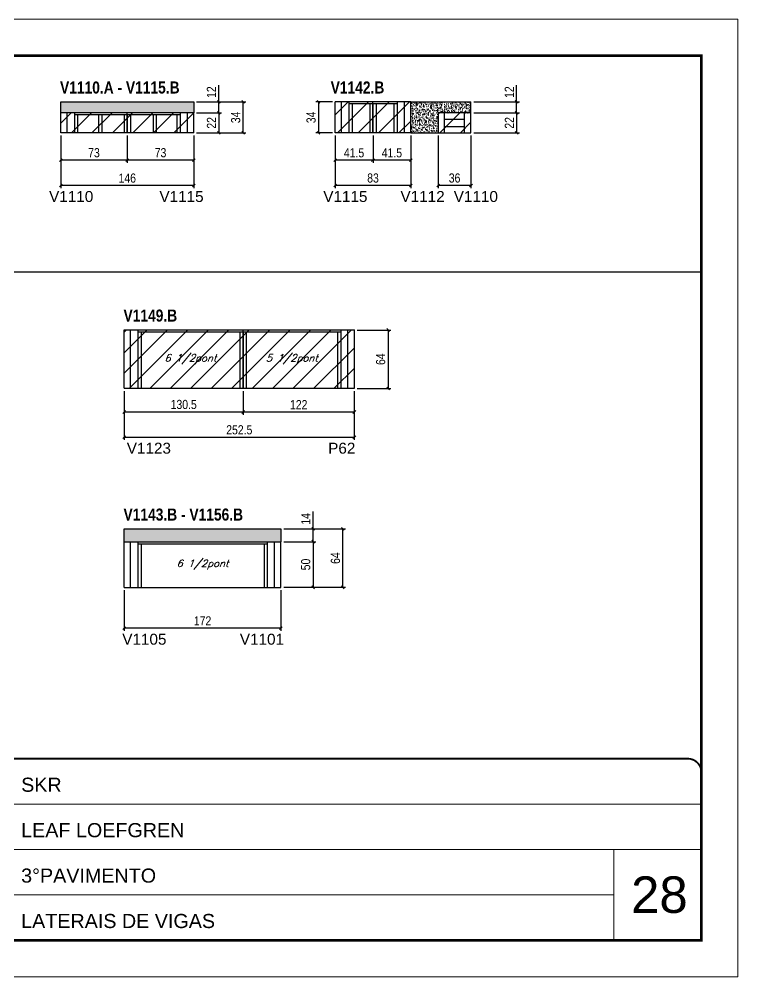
# Model space of a CAD drawing. Extents: x 3309 to 9563, y -2522 to 14608.
# Drawn here: x 8774 to 9563, y 6666 to 7716 of the extents above; entities that cross this region are included whole.
import ezdxf

# ---------------------------------------------------------------- set-up
doc = ezdxf.new("R2010")
doc.units = 0
doc.linetypes.add('CONTINUO', pattern=[0])
doc.linetypes.add('DASHED', pattern=[0.75, 0.5, -0.25])
for name, color, linetype in [('5', 5, 'Continuous'), ('COTA', 241, 'Continuous'), ('NOMENCLATURA', 7, 'Continuous'), ('Painéis', 200, 'Continuous'), ('SARR_2.2x7', 40, 'Continuous'), ('SARR_3.5x7', 81, 'Continuous'), ('texto', 7, 'Continuous')]:
    doc.layers.add(name, color=color, linetype=linetype)
for name, color, linetype, lineweight in [('CARIMBO', 255, 'Continuous', 9), ('Folhas', 255, 'Continuous', 9), ('Hachura', 251, 'Continuous', 9), ('SARRAFO DE PRESSAO', 251, 'DASHED', 9)]:
    doc.layers.add(name, color=color, linetype=linetype, lineweight=lineweight)
doc.styles.add('ARIAL', font='arial.ttf')
doc.styles.add('COTA TECNICA', font='techl___.ttf', dxfattribs={"height": 10})
doc.styles.add('Romans', font='romans.shx')
doc.styles.get("Standard").update_dxf_attribs({"font": 'arial.ttf'})
doc.styles.add('TECNICA', font='techb___.ttf', dxfattribs={"height": 10})
doc.dimstyles.new('PAINEL', dxfattribs={"dimtxt": 10, "dimasz": 3, "dimexe": 3, "dimexo": 3, "dimgap": 3, "dimtad": 1, "dimdec": 1, "dimzin": 12, "dimdsep": 46, "dimtxsty": 'COTA TECNICA', "dimblk1": 'OBLIQUE', "dimblk2": 'OBLIQUE', "dimsah": 1, "dimcen": 0.9, "dimclrd": 4, "dimclre": 4, "dimclrt": 240, "dimadec": 1, "dimazin": 3, "dimtfac": 1, "dimtdec": 1, "dimtmove": 0, "dimatfit": 3, "dimfxl": 1, "dimtolj": 1, "dimtzin": 12, "dimarcsym": 0})

# ---------------------------------------------------------------- blocks, each defined once
blk = doc.blocks.new('9999999999')
at = {"color": 30, "linetype": 'CONTINUO'}
for p, q in [((98564.6, 34379.6), (99584, 34379.6)), ((98564.6, 34329.8), (99488, 34329.8)), ((99584, 34329.8), (99488, 34329.8)), ((99488, 34329.8), (99488, 34230.2)), ((98564.6, 34280), (99488, 34280))]:
    blk.add_line(p, q, dxfattribs=at)
at = {"color": 30, "linetype": 'CONTINUO', "const_width": 2}
blk.add_lwpolyline([(99584, 34230.2), (99584, 34414.4, 0.414214), (99569, 34429.4), (98229, 34429.4, 0.414214), (98214, 34414.4), (98214, 34245.2, 0.414214), (98229, 34230.2), (99584, 34230.2)], format="xyb", dxfattribs=at)
at = {"layer": 'Folhas'}
blk.add_lwpolyline([(98139, 34190.2), (99624, 34190.2), (99624, 35240.2), (98139, 35240.2)], close=True, dxfattribs=at)
at = {"layer": 'Folhas', "color": 30, "const_width": 3}
blk.add_lwpolyline([(98214, 34230.2), (99584, 34230.2), (99584, 35200.2), (98214, 35200.2)], close=True, dxfattribs=at)
at = {"color": 7, "linetype": 'Continuous', "ltscale": 5, "style": 'ARIAL'}
for s, height, p in [('SKR', 15.48, (98837.7, 34393.1)), ('LEAF LOEFGREN', 15.483, (98837.7, 34343.3)), ('3°PAVIMENTO', 15.483, (98837.7, 34293.5)), ('LATERAIS DE VIGAS', 15.483, (98837.7, 34243.7))]:
    blk.add_text(s, height=height, dxfattribs=at).set_placement(p)
blk = doc.blocks.new('_Oblique')
at = {"color": 0, "linetype": 'ByBlock', "lineweight": -2}
blk.add_line((-0.5, -0.5), (0.5, 0.5), dxfattribs=at)
blk = doc.blocks.new('*D1014')
at = {"layer": 'COTA', "color": 4, "linetype": 'ByBlock', "lineweight": -2, "transparency": 16777216}
for p, q in [((8893, 7588.7), (8893, 7558.7)), ((8966, 7588.7), (8966, 7558.7)), ((8966, 7561.7), (8893, 7561.7))]:
    blk.add_line(p, q, dxfattribs=at)
at = {"layer": 'Defpoints', "color": 0, "linetype": 'ByBlock', "transparency": 16777216}
for p in [(8893, 7591.7), (8966, 7591.7), (8893, 7561.7)]:
    blk.add_point(p, dxfattribs=at)
at = {"layer": 'COTA', "color": 4, "linetype": 'ByBlock', "lineweight": -2, "transparency": 16777216, "xscale": 3, "yscale": 3, "zscale": 3, "rotation": 180}
blk.add_blockref('_Oblique', (8893, 7561.7), dxfattribs=at)
at = {"layer": 'COTA', "color": 4, "linetype": 'ByBlock', "lineweight": -2, "transparency": 16777216, "xscale": 3, "yscale": 3, "zscale": 3}
blk.add_blockref('_Oblique', (8966, 7561.7), dxfattribs=at)
at = {"layer": 'COTA', "color": 240, "linetype": 'ByBlock', "transparency": 16777216, "insert": (8929.5, 7569.9), "char_height": 10, "attachment_point": 5, "style": 'COTA TECNICA'}
blk.add_mtext('\\A1;73', dxfattribs=at)
blk = doc.blocks.new('*D1015')
at = {"layer": 'COTA', "color": 4, "linetype": 'ByBlock', "lineweight": -2, "transparency": 16777216}
for p, q in [((8820, 7588.7), (8820, 7558.7)), ((8893, 7588.7), (8893, 7558.7)), ((8893, 7561.7), (8820, 7561.7))]:
    blk.add_line(p, q, dxfattribs=at)
at = {"layer": 'Defpoints', "color": 0, "linetype": 'ByBlock', "transparency": 16777216}
for p in [(8820, 7591.7), (8893, 7591.7), (8820, 7561.7)]:
    blk.add_point(p, dxfattribs=at)
at = {"layer": 'COTA', "color": 4, "linetype": 'ByBlock', "lineweight": -2, "transparency": 16777216, "xscale": 3, "yscale": 3, "zscale": 3, "rotation": 180}
blk.add_blockref('_Oblique', (8820, 7561.7), dxfattribs=at)
at = {"layer": 'COTA', "color": 4, "linetype": 'ByBlock', "lineweight": -2, "transparency": 16777216, "xscale": 3, "yscale": 3, "zscale": 3}
blk.add_blockref('_Oblique', (8893, 7561.7), dxfattribs=at)
at = {"layer": 'COTA', "color": 240, "linetype": 'ByBlock', "transparency": 16777216, "insert": (8856.5, 7569.9), "char_height": 10, "attachment_point": 5, "style": 'COTA TECNICA'}
blk.add_mtext('\\A1;73', dxfattribs=at)
blk = doc.blocks.new('*D1018')
at = {"layer": 'COTA', "color": 4, "linetype": 'ByBlock', "lineweight": -2, "transparency": 16777216}
for p, q in [((8820, 7588.7), (8820, 7531)), ((8966, 7588.7), (8966, 7531)), ((8966, 7534), (8820, 7534))]:
    blk.add_line(p, q, dxfattribs=at)
at = {"layer": 'Defpoints', "color": 0, "linetype": 'ByBlock', "transparency": 16777216}
for p in [(8820, 7591.7), (8966, 7591.7), (8820, 7534)]:
    blk.add_point(p, dxfattribs=at)
at = {"layer": 'COTA', "color": 4, "linetype": 'ByBlock', "lineweight": -2, "transparency": 16777216, "xscale": 3, "yscale": 3, "zscale": 3, "rotation": 180}
blk.add_blockref('_Oblique', (8820, 7534), dxfattribs=at)
at = {"layer": 'COTA', "color": 4, "linetype": 'ByBlock', "lineweight": -2, "transparency": 16777216, "xscale": 3, "yscale": 3, "zscale": 3}
blk.add_blockref('_Oblique', (8966, 7534), dxfattribs=at)
at = {"layer": 'COTA', "color": 240, "linetype": 'ByBlock', "transparency": 16777216, "insert": (8893, 7542.1), "char_height": 10, "attachment_point": 5, "style": 'COTA TECNICA'}
blk.add_mtext('\\A1;146', dxfattribs=at)
blk = doc.blocks.new('*D1019')
at = {"layer": 'COTA', "color": 4, "lineweight": -2, "transparency": 16777216}
for p, q in [((8969, 7613.7), (8996.4, 7613.7)), ((8993.4, 7613.7), (8993.4, 7591.7)), ((8969, 7591.7), (8996.4, 7591.7))]:
    blk.add_line(p, q, dxfattribs=at)
at = {"layer": 'Defpoints', "color": 0, "transparency": 16777216}
for p in [(8966, 7613.7), (8966, 7591.7), (8993.4, 7591.7)]:
    blk.add_point(p, dxfattribs=at)
at = {"layer": 'COTA', "color": 4, "lineweight": -2, "transparency": 16777216, "xscale": 3, "yscale": 3, "zscale": 3}
for p, rotation in [((8993.4, 7613.7), 90), ((8993.4, 7591.7), 270)]:
    blk.add_blockref('_Oblique', p, dxfattribs=dict(at, rotation=rotation))
at = {"layer": 'COTA', "color": 240, "transparency": 16777216, "insert": (8985.4, 7602.7), "char_height": 10, "attachment_point": 5, "rotation": 90, "style": 'COTA TECNICA'}
blk.add_mtext('\\A1;22', dxfattribs=at)
blk = doc.blocks.new('*D1020')
at = {"layer": 'COTA', "color": 4, "lineweight": -2, "transparency": 16777216}
for p, q in [((8993.4, 7625.7), (8993.4, 7644)), ((8969, 7625.7), (8996.4, 7625.7)), ((8993.4, 7613.7), (8993.4, 7625.7)), ((8969, 7613.7), (8996.4, 7613.7))]:
    blk.add_line(p, q, dxfattribs=at)
at = {"layer": 'Defpoints', "color": 0, "transparency": 16777216}
for p in [(8966, 7625.7), (8993.4, 7625.7), (8966, 7613.7)]:
    blk.add_point(p, dxfattribs=at)
at = {"layer": 'COTA', "color": 4, "lineweight": -2, "transparency": 16777216, "xscale": 3, "yscale": 3, "zscale": 3}
for p, rotation in [((8993.4, 7625.7), 90), ((8993.4, 7613.7), 270)]:
    blk.add_blockref('_Oblique', p, dxfattribs=dict(at, rotation=rotation))
at = {"layer": 'COTA', "color": 240, "transparency": 16777216, "insert": (8985.3, 7636.4), "char_height": 10, "attachment_point": 5, "rotation": 90, "style": 'COTA TECNICA'}
blk.add_mtext('\\A1;12', dxfattribs=at)
blk = doc.blocks.new('*D1021')
at = {"layer": 'COTA', "color": 4, "lineweight": -2, "transparency": 16777216}
for p, q in [((8969, 7625.7), (9023.2, 7625.7)), ((9020.2, 7591.7), (9020.2, 7625.7)), ((8969, 7591.7), (9023.2, 7591.7))]:
    blk.add_line(p, q, dxfattribs=at)
at = {"layer": 'Defpoints', "color": 0, "transparency": 16777216}
for p in [(8966, 7625.7), (9020.2, 7625.7), (8966, 7591.7)]:
    blk.add_point(p, dxfattribs=at)
at = {"layer": 'COTA', "color": 4, "lineweight": -2, "transparency": 16777216, "xscale": 3, "yscale": 3, "zscale": 3}
for p, rotation in [((9020.2, 7625.7), 90), ((9020.2, 7591.7), 270)]:
    blk.add_blockref('_Oblique', p, dxfattribs=dict(at, rotation=rotation))
at = {"layer": 'COTA', "color": 240, "transparency": 16777216, "insert": (9012, 7608.7), "char_height": 10, "attachment_point": 5, "rotation": 90, "style": 'COTA TECNICA'}
blk.add_mtext('\\A1;34', dxfattribs=at)
blk = doc.blocks.new('*D1027')
at = {"layer": 'COTA', "color": 4, "linetype": 'ByBlock', "lineweight": -2, "transparency": 16777216}
for p, q in [((9162.6, 7588.7), (9162.6, 7558.7)), ((9204.1, 7588.7), (9204.1, 7558.7)), ((9204.1, 7561.7), (9162.6, 7561.7))]:
    blk.add_line(p, q, dxfattribs=at)
at = {"layer": 'Defpoints', "color": 0, "linetype": 'ByBlock', "transparency": 16777216}
for p in [(9162.6, 7591.7), (9204.1, 7591.7), (9162.6, 7561.7)]:
    blk.add_point(p, dxfattribs=at)
at = {"layer": 'COTA', "color": 4, "linetype": 'ByBlock', "lineweight": -2, "transparency": 16777216, "xscale": 3, "yscale": 3, "zscale": 3, "rotation": 180}
blk.add_blockref('_Oblique', (9162.6, 7561.7), dxfattribs=at)
at = {"layer": 'COTA', "color": 4, "linetype": 'ByBlock', "lineweight": -2, "transparency": 16777216, "xscale": 3, "yscale": 3, "zscale": 3}
blk.add_blockref('_Oblique', (9204.1, 7561.7), dxfattribs=at)
at = {"layer": 'COTA', "color": 240, "linetype": 'ByBlock', "transparency": 16777216, "insert": (9183.3, 7569.8), "char_height": 10, "attachment_point": 5, "style": 'COTA TECNICA'}
blk.add_mtext('\\A1;41.5', dxfattribs=at)
blk = doc.blocks.new('*D1028')
at = {"layer": 'COTA', "color": 4, "linetype": 'ByBlock', "lineweight": -2, "transparency": 16777216}
for p, q in [((9121.1, 7588.7), (9121.1, 7558.7)), ((9162.6, 7588.7), (9162.6, 7558.7)), ((9162.6, 7561.7), (9121.1, 7561.7))]:
    blk.add_line(p, q, dxfattribs=at)
at = {"layer": 'Defpoints', "color": 0, "linetype": 'ByBlock', "transparency": 16777216}
for p in [(9121.1, 7591.7), (9162.6, 7591.7), (9121.1, 7561.7)]:
    blk.add_point(p, dxfattribs=at)
at = {"layer": 'COTA', "color": 4, "linetype": 'ByBlock', "lineweight": -2, "transparency": 16777216, "xscale": 3, "yscale": 3, "zscale": 3, "rotation": 180}
blk.add_blockref('_Oblique', (9121.1, 7561.7), dxfattribs=at)
at = {"layer": 'COTA', "color": 4, "linetype": 'ByBlock', "lineweight": -2, "transparency": 16777216, "xscale": 3, "yscale": 3, "zscale": 3}
blk.add_blockref('_Oblique', (9162.6, 7561.7), dxfattribs=at)
at = {"layer": 'COTA', "color": 240, "linetype": 'ByBlock', "transparency": 16777216, "insert": (9141.8, 7569.8), "char_height": 10, "attachment_point": 5, "style": 'COTA TECNICA'}
blk.add_mtext('\\A1;41.5', dxfattribs=at)
blk = doc.blocks.new('*D1029')
at = {"layer": 'COTA', "color": 4, "linetype": 'ByBlock', "lineweight": -2, "transparency": 16777216}
for p, q in [((9121.1, 7588.7), (9121.1, 7531)), ((9204.1, 7588.7), (9204.1, 7531)), ((9204.1, 7534), (9121.1, 7534))]:
    blk.add_line(p, q, dxfattribs=at)
at = {"layer": 'Defpoints', "color": 0, "linetype": 'ByBlock', "transparency": 16777216}
for p in [(9121.1, 7591.7), (9204.1, 7591.7), (9121.1, 7534)]:
    blk.add_point(p, dxfattribs=at)
at = {"layer": 'COTA', "color": 4, "linetype": 'ByBlock', "lineweight": -2, "transparency": 16777216, "xscale": 3, "yscale": 3, "zscale": 3, "rotation": 180}
blk.add_blockref('_Oblique', (9121.1, 7534), dxfattribs=at)
at = {"layer": 'COTA', "color": 4, "linetype": 'ByBlock', "lineweight": -2, "transparency": 16777216, "xscale": 3, "yscale": 3, "zscale": 3}
blk.add_blockref('_Oblique', (9204.1, 7534), dxfattribs=at)
at = {"layer": 'COTA', "color": 240, "linetype": 'ByBlock', "transparency": 16777216, "insert": (9162.6, 7542.2), "char_height": 10, "attachment_point": 5, "style": 'COTA TECNICA'}
blk.add_mtext('\\A1;83', dxfattribs=at)
blk = doc.blocks.new('*D1030')
at = {"layer": 'COTA', "color": 4, "lineweight": -2, "transparency": 16777216}
for p, q in [((9234.1, 7588.7), (9234.1, 7531)), ((9270.1, 7588.7), (9270.1, 7531)), ((9270.1, 7534), (9234.1, 7534))]:
    blk.add_line(p, q, dxfattribs=at)
at = {"layer": 'Defpoints', "color": 0, "transparency": 16777216}
for p in [(9234.1, 7591.7), (9270.1, 7591.7), (9234.1, 7534)]:
    blk.add_point(p, dxfattribs=at)
at = {"layer": 'COTA', "color": 4, "lineweight": -2, "transparency": 16777216, "xscale": 3, "yscale": 3, "zscale": 3, "rotation": 180}
blk.add_blockref('_Oblique', (9234.1, 7534), dxfattribs=at)
at = {"layer": 'COTA', "color": 4, "lineweight": -2, "transparency": 16777216, "xscale": 3, "yscale": 3, "zscale": 3}
blk.add_blockref('_Oblique', (9270.1, 7534), dxfattribs=at)
at = {"layer": 'COTA', "color": 240, "transparency": 16777216, "insert": (9252.1, 7542.2), "char_height": 10, "attachment_point": 5, "style": 'COTA TECNICA'}
blk.add_mtext('\\A1;36', dxfattribs=at)
blk = doc.blocks.new('*D1031')
at = {"layer": 'COTA', "color": 4, "lineweight": -2, "transparency": 16777216}
for p, q in [((9273.1, 7613.7), (9323.2, 7613.7)), ((9320.2, 7613.7), (9320.2, 7591.7)), ((9273.1, 7591.7), (9323.2, 7591.7))]:
    blk.add_line(p, q, dxfattribs=at)
at = {"layer": 'Defpoints', "color": 0, "transparency": 16777216}
for p in [(9270.1, 7613.7), (9270.1, 7591.7), (9320.2, 7591.7)]:
    blk.add_point(p, dxfattribs=at)
at = {"layer": 'COTA', "color": 4, "lineweight": -2, "transparency": 16777216, "xscale": 3, "yscale": 3, "zscale": 3}
for p, rotation in [((9320.2, 7613.7), 90), ((9320.2, 7591.7), 270)]:
    blk.add_blockref('_Oblique', p, dxfattribs=dict(at, rotation=rotation))
at = {"layer": 'COTA', "color": 240, "transparency": 16777216, "insert": (9312.2, 7602.7), "char_height": 10, "attachment_point": 5, "rotation": 90, "style": 'COTA TECNICA'}
blk.add_mtext('\\A1;22', dxfattribs=at)
blk = doc.blocks.new('*D1032')
at = {"layer": 'COTA', "color": 4, "lineweight": -2, "transparency": 16777216}
for p, q in [((9320.2, 7625.7), (9320.2, 7644)), ((9273.1, 7625.7), (9323.2, 7625.7)), ((9320.2, 7613.7), (9320.2, 7625.7)), ((9273.1, 7613.7), (9323.2, 7613.7))]:
    blk.add_line(p, q, dxfattribs=at)
at = {"layer": 'Defpoints', "color": 0, "transparency": 16777216}
for p in [(9270.1, 7625.7), (9320.2, 7625.7), (9270.1, 7613.7)]:
    blk.add_point(p, dxfattribs=at)
at = {"layer": 'COTA', "color": 4, "lineweight": -2, "transparency": 16777216, "xscale": 3, "yscale": 3, "zscale": 3}
for p, rotation in [((9320.2, 7625.7), 90), ((9320.2, 7613.7), 270)]:
    blk.add_blockref('_Oblique', p, dxfattribs=dict(at, rotation=rotation))
at = {"layer": 'COTA', "color": 240, "transparency": 16777216, "insert": (9312.1, 7636.4), "char_height": 10, "attachment_point": 5, "rotation": 90, "style": 'COTA TECNICA'}
blk.add_mtext('\\A1;12', dxfattribs=at)
blk = doc.blocks.new('*D1033')
at = {"layer": 'COTA', "color": 4, "lineweight": -2, "transparency": 16777216}
for p, q in [((9118.1, 7625.7), (9099.9, 7625.7)), ((9102.9, 7625.7), (9102.9, 7591.7)), ((9118.1, 7591.7), (9099.9, 7591.7))]:
    blk.add_line(p, q, dxfattribs=at)
at = {"layer": 'Defpoints', "color": 0, "transparency": 16777216}
for p in [(9121.1, 7625.7), (9102.9, 7591.7), (9121.1, 7591.7)]:
    blk.add_point(p, dxfattribs=at)
at = {"layer": 'COTA', "color": 4, "lineweight": -2, "transparency": 16777216, "xscale": 3, "yscale": 3, "zscale": 3}
for p, rotation in [((9102.9, 7625.7), 90), ((9102.9, 7591.7), 270)]:
    blk.add_blockref('_Oblique', p, dxfattribs=dict(at, rotation=rotation))
at = {"layer": 'COTA', "color": 240, "transparency": 16777216, "insert": (9094.7, 7608.7), "char_height": 10, "attachment_point": 5, "rotation": 90, "style": 'COTA TECNICA'}
blk.add_mtext('\\A1;34', dxfattribs=at)
blk = doc.blocks.new('*D1173')
at = {"layer": 'COTA', "color": 4, "linetype": 'ByBlock', "lineweight": -2, "transparency": 16777216}
for p, q in [((8889.6, 7308.6), (8889.6, 7282.7)), ((9020.1, 7308.6), (9020.1, 7282.7)), ((8889.6, 7285.7), (9020.1, 7285.7))]:
    blk.add_line(p, q, dxfattribs=at)
at = {"layer": 'Defpoints', "color": 0, "linetype": 'ByBlock', "transparency": 16777216}
for p in [(8889.6, 7311.6), (9020.1, 7311.6), (9020.1, 7285.7)]:
    blk.add_point(p, dxfattribs=at)
at = {"layer": 'COTA', "color": 4, "linetype": 'ByBlock', "lineweight": -2, "transparency": 16777216, "xscale": 3, "yscale": 3, "zscale": 3, "rotation": 180}
blk.add_blockref('_Oblique', (8889.6, 7285.7), dxfattribs=at)
at = {"layer": 'COTA', "color": 4, "linetype": 'ByBlock', "lineweight": -2, "transparency": 16777216, "xscale": 3, "yscale": 3, "zscale": 3}
blk.add_blockref('_Oblique', (9020.1, 7285.7), dxfattribs=at)
at = {"layer": 'COTA', "color": 240, "linetype": 'ByBlock', "transparency": 16777216, "insert": (8954.9, 7293.9), "char_height": 10, "attachment_point": 5, "style": 'COTA TECNICA'}
blk.add_mtext('\\A1;130.5', dxfattribs=at)
blk = doc.blocks.new('*D1174')
at = {"layer": 'COTA', "color": 4, "linetype": 'ByBlock', "lineweight": -2, "transparency": 16777216}
for p, q in [((9020.1, 7308.6), (9020.1, 7282.7)), ((9142.1, 7308.6), (9142.1, 7282.7)), ((9020.1, 7285.7), (9142.1, 7285.7))]:
    blk.add_line(p, q, dxfattribs=at)
at = {"layer": 'Defpoints', "color": 0, "linetype": 'ByBlock', "transparency": 16777216}
for p in [(9020.1, 7311.6), (9142.1, 7311.6), (9142.1, 7285.7)]:
    blk.add_point(p, dxfattribs=at)
at = {"layer": 'COTA', "color": 4, "linetype": 'ByBlock', "lineweight": -2, "transparency": 16777216, "xscale": 3, "yscale": 3, "zscale": 3, "rotation": 180}
blk.add_blockref('_Oblique', (9020.1, 7285.7), dxfattribs=at)
at = {"layer": 'COTA', "color": 4, "linetype": 'ByBlock', "lineweight": -2, "transparency": 16777216, "xscale": 3, "yscale": 3, "zscale": 3}
blk.add_blockref('_Oblique', (9142.1, 7285.7), dxfattribs=at)
at = {"layer": 'COTA', "color": 240, "linetype": 'ByBlock', "transparency": 16777216, "insert": (9081.1, 7293.8), "char_height": 10, "attachment_point": 5, "style": 'COTA TECNICA'}
blk.add_mtext('\\A1;122', dxfattribs=at)
blk = doc.blocks.new('*D1177')
at = {"layer": 'COTA', "color": 4, "linetype": 'ByBlock', "lineweight": -2, "transparency": 16777216}
for p, q in [((8889.6, 7308.6), (8889.6, 7255)), ((9142.1, 7308.6), (9142.1, 7255)), ((8889.6, 7258), (9142.1, 7258))]:
    blk.add_line(p, q, dxfattribs=at)
at = {"layer": 'Defpoints', "color": 0, "linetype": 'ByBlock', "transparency": 16777216}
for p in [(8889.6, 7311.6), (9142.1, 7311.6), (9142.1, 7258)]:
    blk.add_point(p, dxfattribs=at)
at = {"layer": 'COTA', "color": 4, "linetype": 'ByBlock', "lineweight": -2, "transparency": 16777216, "xscale": 3, "yscale": 3, "zscale": 3, "rotation": 180}
blk.add_blockref('_Oblique', (8889.6, 7258), dxfattribs=at)
at = {"layer": 'COTA', "color": 4, "linetype": 'ByBlock', "lineweight": -2, "transparency": 16777216, "xscale": 3, "yscale": 3, "zscale": 3}
blk.add_blockref('_Oblique', (9142.1, 7258), dxfattribs=at)
at = {"layer": 'COTA', "color": 240, "linetype": 'ByBlock', "transparency": 16777216, "insert": (9015.9, 7266.1), "char_height": 10, "attachment_point": 5, "style": 'COTA TECNICA'}
blk.add_mtext('\\A1;252.5', dxfattribs=at)
blk = doc.blocks.new('*D1175')
at = {"layer": 'COTA', "color": 4, "lineweight": -2, "transparency": 16777216}
for p, q in [((9145.1, 7375.6), (9182.1, 7375.6)), ((9179.1, 7375.6), (9179.1, 7311.6)), ((9145.1, 7311.6), (9182.1, 7311.6))]:
    blk.add_line(p, q, dxfattribs=at)
at = {"layer": 'Defpoints', "color": 0, "transparency": 16777216}
for p in [(9142.1, 7375.6, 0), (9142.1, 7311.6, 0), (9179.1, 7311.6)]:
    blk.add_point(p, dxfattribs=at)
at = {"layer": 'COTA', "color": 4, "lineweight": -2, "transparency": 16777216, "xscale": 3, "yscale": 3, "zscale": 3}
for p, rotation in [((9179.1, 7375.6), 90), ((9179.1, 7311.6), 270)]:
    blk.add_blockref('_Oblique', p, dxfattribs=dict(at, rotation=rotation))
at = {"layer": 'COTA', "color": 240, "transparency": 16777216, "insert": (9171, 7343.6), "char_height": 10, "attachment_point": 5, "rotation": 90, "style": 'COTA TECNICA'}
blk.add_mtext('\\A1;64', dxfattribs=at)
blk = doc.blocks.new('*D3076')
at = {"layer": 'COTA', "color": 4, "lineweight": -2, "transparency": 16777216}
for p, q in [((8889.6, 7090.5), (8889.6, 7045.6)), ((9061.6, 7090.5), (9061.6, 7045.6)), ((9061.6, 7048.6), (8889.6, 7048.6))]:
    blk.add_line(p, q, dxfattribs=at)
at = {"layer": 'Defpoints', "color": 0, "transparency": 16777216}
for p in [(8889.6, 7093.5), (9061.6, 7093.5), (8889.6, 7048.6)]:
    blk.add_point(p, dxfattribs=at)
at = {"layer": 'COTA', "color": 4, "lineweight": -2, "transparency": 16777216, "xscale": 3, "yscale": 3, "zscale": 3, "rotation": 180}
blk.add_blockref('_Oblique', (8889.6, 7048.6), dxfattribs=at)
at = {"layer": 'COTA', "color": 4, "lineweight": -2, "transparency": 16777216, "xscale": 3, "yscale": 3, "zscale": 3}
blk.add_blockref('_Oblique', (9061.6, 7048.6), dxfattribs=at)
at = {"layer": 'COTA', "color": 240, "transparency": 16777216, "insert": (8975.6, 7056.7), "char_height": 10, "attachment_point": 5, "style": 'COTA TECNICA'}
blk.add_mtext('\\A1;172', dxfattribs=at)
blk = doc.blocks.new('*D3077')
at = {"layer": 'COTA', "color": 4, "lineweight": -2, "transparency": 16777216}
for p, q in [((9064.6, 7143.5), (9099.9, 7143.5)), ((9096.9, 7143.5), (9096.9, 7093.5)), ((9064.6, 7093.5), (9099.9, 7093.5))]:
    blk.add_line(p, q, dxfattribs=at)
at = {"layer": 'Defpoints', "color": 0, "transparency": 16777216}
for p in [(9061.6, 7143.5), (9061.6, 7093.5), (9096.9, 7093.5)]:
    blk.add_point(p, dxfattribs=at)
at = {"layer": 'COTA', "color": 4, "lineweight": -2, "transparency": 16777216, "xscale": 3, "yscale": 3, "zscale": 3}
for p, rotation in [((9096.9, 7143.5), 90), ((9096.9, 7093.5), 270)]:
    blk.add_blockref('_Oblique', p, dxfattribs=dict(at, rotation=rotation))
at = {"layer": 'COTA', "color": 240, "transparency": 16777216, "insert": (9088.8, 7118.5), "char_height": 10, "attachment_point": 5, "rotation": 90, "style": 'COTA TECNICA'}
blk.add_mtext('\\A1;50', dxfattribs=at)
blk = doc.blocks.new('*D3078')
at = {"layer": 'COTA', "color": 4, "lineweight": -2, "transparency": 16777216}
for p, q in [((9096.9, 7157.5), (9096.9, 7176.6)), ((9064.6, 7157.5), (9099.9, 7157.5)), ((9096.9, 7143.5), (9096.9, 7157.5)), ((9064.6, 7143.5), (9099.9, 7143.5))]:
    blk.add_line(p, q, dxfattribs=at)
at = {"layer": 'Defpoints', "color": 0, "transparency": 16777216}
for p in [(9061.6, 7157.5), (9096.9, 7157.5), (9061.6, 7143.5)]:
    blk.add_point(p, dxfattribs=at)
at = {"layer": 'COTA', "color": 4, "lineweight": -2, "transparency": 16777216, "xscale": 3, "yscale": 3, "zscale": 3}
for p, rotation in [((9096.9, 7157.5), 90), ((9096.9, 7143.5), 270)]:
    blk.add_blockref('_Oblique', p, dxfattribs=dict(at, rotation=rotation))
at = {"layer": 'COTA', "color": 240, "transparency": 16777216, "insert": (9088.9, 7168.5), "char_height": 10, "attachment_point": 5, "rotation": 90, "style": 'COTA TECNICA'}
blk.add_mtext('\\A1;14', dxfattribs=at)
blk = doc.blocks.new('*D3079')
at = {"layer": 'COTA', "color": 4, "lineweight": -2, "transparency": 16777216}
for p, q in [((9064.6, 7157.5), (9132.5, 7157.5)), ((9129.5, 7093.5), (9129.5, 7157.5)), ((9064.6, 7093.5), (9132.5, 7093.5))]:
    blk.add_line(p, q, dxfattribs=at)
at = {"layer": 'Defpoints', "color": 0, "transparency": 16777216}
for p in [(9061.6, 7157.5), (9129.5, 7157.5), (9061.6, 7093.5)]:
    blk.add_point(p, dxfattribs=at)
at = {"layer": 'COTA', "color": 4, "lineweight": -2, "transparency": 16777216, "xscale": 3, "yscale": 3, "zscale": 3}
for p, rotation in [((9129.5, 7157.5), 90), ((9129.5, 7093.5), 270)]:
    blk.add_blockref('_Oblique', p, dxfattribs=dict(at, rotation=rotation))
at = {"layer": 'COTA', "color": 240, "transparency": 16777216, "insert": (9121.4, 7125.5), "char_height": 10, "attachment_point": 5, "rotation": 90, "style": 'COTA TECNICA'}
blk.add_mtext('\\A1;64', dxfattribs=at)

msp = doc.modelspace()

# ---------------------------------------------------------------- hatches: boundary and pattern name
at = {"layer": 'COTA'}
h = msp.add_hatch(dxfattribs=at)
h.set_pattern_fill('AR-CONC', color=256, scale=0.03)
h.set_pattern_definition([(50, (1163.5304, -4266.084), (5.46554, -0.4781726), [0.5715, -6.2865]), (355, (1163.5304, -4266.084), (-1.0573026, 5.7317054), [0.4572, -5.0292175]), (100.451445, (1163.986, -4266.124), (4.4082374, 5.2535326), [0.4857003, -5.3427073]), (46.1842, (1163.5304, -4264.56), (8.1323712, -1.2612698), [0.85725, -9.42975]), (96.63556, (1164.208, -4264.665), (7.122124, 7.4227837), [0.7285507, -8.0140682]), (351.18415, (1163.53, -4264.56), (7.122124, 7.4227837), [0.685799, -7.543792]), (21, (1164.2924, -4264.941), (4.5484317, -3.067956), [0.5715, -6.2865]), (326, (1164.2924, -4264.941), (1.8540609, 5.525639), [0.4572, -5.0292]), (71.451445, (1164.6714, -4265.1967), (6.4024926, 2.457683), [0.4857003, -5.3426981]), (37.5, (1163.5304, -4266.084), (0.0926581, 2.53665117), [0, -4.96824, 0, -5.1054, 0, -5.04825]), (7.5, (1163.5304, -4266.084), (2.0045899, 3.00541724), [0, -2.91084, 0, -4.85394, 0, -1.92405]), (327.5, (1161.831, -4266.084), (4.06771786, -0.17186232), [0, -1.905, 0, -5.9436, 0, -7.8867]), (317.5, (1161.069, -4266.084), (4.4438754, 0.7627947), [0, -2.4765, 0, -3.94716, 0, -5.6007])])
h.paths.add_polyline_path([(8965.97, 7613.7), (8965.97, 7625.7), (8819.97, 7625.7), (8819.97, 7613.7)])
h = msp.add_hatch(dxfattribs=at)
h.set_pattern_fill('AR-CONC', color=256, scale=0.03)
h.set_pattern_definition([(50, (1464.624, -4054.1503), (5.46554, -0.4781726), [0.5715, -6.2865]), (355, (1464.624, -4054.15), (-1.0573026, 5.7317054), [0.4572, -5.0292175]), (100.451445, (1465.0796, -4054.19), (4.4082374, 5.2535326), [0.4857003, -5.3427073]), (46.1842, (1464.624, -4052.626), (8.1323712, -1.2612698), [0.85725, -9.42975]), (96.63556, (1465.302, -4052.731), (7.122124, 7.4227837), [0.7285507, -8.014068]), (351.18415, (1464.624, -4052.626), (7.122124, 7.4227837), [0.685799, -7.543792]), (21, (1465.386, -4053.0073), (4.5484317, -3.067956), [0.5715, -6.2865]), (326, (1465.386, -4053.007), (1.8540609, 5.525639), [0.4572, -5.0292]), (71.451445, (1465.765, -4053.263), (6.4024926, 2.457683), [0.4857003, -5.3426981]), (37.5, (1464.6241, -4054.1503), (0.0926581, 2.53665117), [0, -4.96824, 0, -5.1054, 0, -5.04825]), (7.5, (1464.624, -4054.1503), (2.0045899, 3.00541724), [0, -2.91084, 0, -4.85394, 0, -1.92405]), (327.5, (1462.9249, -4054.1503), (4.06771786, -0.17186232), [0, -1.905, 0, -5.9436, 0, -7.8867]), (317.5, (1462.163, -4054.1503), (4.4438754, 0.7627947), [0, -2.4765, 0, -3.94716, 0, -5.6007])])
h.paths.add_polyline_path([(9234.06, 7591.7), (9234.06, 7613.7), (9270.06, 7613.7), (9270.06, 7625.7), (9204.06, 7625.7), (9204.06, 7591.7)])
h = msp.add_hatch(dxfattribs=at)
h.set_pattern_fill('AR-CONC', color=256, scale=0.03)
h.set_pattern_definition([(50, (4768.5, 1148.575), (5.46554, -0.4781726), [0.5715, -6.2865]), (355, (4768.5, 1148.575), (-1.0573026, 5.7317054), [0.4572, -5.0292175]), (100.451445, (4768.9555, 1148.535), (4.4082374, 5.2535326), [0.4857003, -5.3427073]), (46.1842, (4768.5, 1150.099), (8.132371, -1.26127), [0.85725, -9.42975]), (96.63556, (4769.178, 1149.994), (7.122124, 7.422784), [0.728551, -8.014068]), (351.18415, (4768.5, 1150.099), (7.122124, 7.422784), [0.685799, -7.543792]), (21, (4769.262, 1149.718), (4.5484317, -3.067956), [0.5715, -6.2865]), (326, (4769.262, 1149.718), (1.854061, 5.525639), [0.4572, -5.0292]), (71.451445, (4769.641, 1149.4624), (6.4024926, 2.457683), [0.4857003, -5.342698]), (37.5, (4768.5, 1148.5751), (0.0926581, 2.53665117), [0, -4.96824, 0, -5.1054, 0, -5.04825]), (7.5, (4768.5, 1148.575), (2.0045899, 3.0054172), [0, -2.91084, 0, -4.85394, 0, -1.92405]), (327.5, (4766.8007, 1148.5751), (4.06771786, -0.1718623), [0, -1.905, 0, -5.9436, 0, -7.8867]), (317.5, (4766.0387, 1148.575), (4.4438754, 0.7627947), [0, -2.4765, 0, -3.94716, 0, -5.6007])])
h.paths.add_polyline_path([(8889.62, 7157.46), (8889.62, 7143.46), (9061.62, 7143.46), (9061.62, 7157.46)])
at = {"layer": 'Hachura', "linetype": 'ByBlock'}
h = msp.add_hatch(dxfattribs=at)
h.set_pattern_fill('ANSI31', color=256, scale=5)
h.set_pattern_definition([(45, (4768.5, 1148.575), (-11.22532, 11.22532), [])])
h.paths.add_polyline_path([(8597.04, 7591.7), (8597.04, 7613.7), (8561.04, 7613.7), (8561.04, 7591.7)])
h.paths.add_polyline_path([(8668.54, 7625.7), (8627.04, 7625.7), (8627.04, 7591.7), (8668.54, 7591.7)])
h.paths.add_polyline_path([(8668.54, 7625.7), (8668.54, 7591.7), (8710.04, 7591.7), (8710.04, 7625.7)])
h.paths.add_polyline_path([(8819.97, 7613.7), (8819.97, 7591.7), (8892.97, 7591.7), (8892.97, 7613.7)])
h.paths.add_polyline_path([(8965.97, 7591.7), (8965.97, 7613.7), (8892.97, 7613.7), (8892.97, 7591.7)])
h.paths.add_polyline_path([(9162.56, 7625.7), (9121.06, 7625.7), (9121.06, 7591.7), (9162.56, 7591.7)])
h.paths.add_polyline_path([(9204.06, 7591.7), (9204.06, 7625.7), (9162.56, 7625.7), (9162.56, 7591.7)])
h.paths.add_polyline_path([(9270.06, 7613.7), (9234.06, 7613.7), (9234.06, 7591.7), (9270.06, 7591.7)])
h = msp.add_hatch(dxfattribs=at)
h.set_pattern_fill('ANSI31', color=256, scale=5)
h.set_pattern_definition([(45, (4768.5, 1366.086), (-11.22532, 11.22532), [])])
h.paths.add_polyline_path([(9020.12, 7311.65), (9020.12, 7375.65), (8889.62, 7375.65), (8889.62, 7311.65)])
h.paths.add_polyline_path([(9020.12, 7375.65), (9020.12, 7311.65), (9142.12, 7311.65), (9142.12, 7375.65)])

# ---------------------------------------------------------------- linework, layer by layer
at = {"layer": 'COTA'}
for p, q in [((8819.97, 7613.7), (8819.97, 7625.7)), ((8819.97, 7625.7), (8965.97, 7625.7)), ((8965.97, 7625.7), (8965.97, 7613.7)), ((9204.06, 7625.7), (9270.06, 7625.7)), ((9270.06, 7613.7), (9270.06, 7625.7)), ((9204.06, 7591.7), (9234.06, 7591.7)), ((8152.87, 7439.27), (9522.87, 7439.27)), ((8889.62, 7143.46), (8889.62, 7157.46)), ((8889.62, 7157.46), (9061.62, 7157.46)), ((9061.62, 7157.46), (9061.62, 7143.46))]:
    msp.add_line(p, q, dxfattribs=at)
at = {"layer": 'Painéis', "linetype": 'ByBlock'}
for p, q in [((9204.06, 7625.7), (9121.06, 7625.7)), ((9121.06, 7591.7), (9121.06, 7625.7)), ((9162.56, 7591.7), (9162.56, 7625.7)), ((9204.06, 7591.7), (9204.06, 7625.7)), ((8965.97, 7613.7), (8819.97, 7613.7)), ((8819.97, 7591.7), (8819.97, 7613.7)), ((8892.97, 7591.7), (8892.97, 7613.7)), ((8965.97, 7591.7), (8965.97, 7613.7)), ((8965.97, 7591.7), (8819.97, 7591.7)), ((9204.06, 7591.7), (9121.06, 7591.7)), ((8889.62, 7375.65), (9142.12, 7375.65)), ((8889.62, 7311.65), (8889.62, 7375.65)), ((9020.12, 7311.65), (9020.12, 7375.65)), ((9142.12, 7311.65), (9142.12, 7375.65)), ((8889.62, 7311.65), (9142.12, 7311.65)), ((8889.62, 7143.46), (9061.62, 7143.46)), ((8889.62, 7093.46), (8889.62, 7143.46)), ((9061.62, 7093.46), (9061.62, 7143.46)), ((8889.62, 7093.46), (9061.62, 7093.46))]:
    msp.add_line(p, q, dxfattribs=at)
msp.add_lwpolyline([(9234.06, 7591.7), (9270.06, 7591.7), (9270.06, 7613.7), (9234.06, 7613.7)], close=True, dxfattribs=at)
at = {"layer": 'SARR_2.2x7', "linetype": 'Continuous'}
for p, q in [((9128.06, 7591.7), (9128.06, 7625.7)), ((9162.56, 7623.5), (9136.06, 7623.5)), ((9189.06, 7623.5), (9162.56, 7623.5)), ((9197.06, 7591.7), (9197.06, 7625.7)), ((8826.97, 7591.7), (8826.97, 7613.7)), ((8958.97, 7591.7), (8958.97, 7613.7)), ((9241.06, 7591.7), (9241.06, 7613.7)), ((9263.06, 7591.7), (9263.06, 7613.7)), ((8892.97, 7611.5), (8834.97, 7611.5)), ((8950.97, 7611.5), (8892.97, 7611.5)), ((9241.06, 7606.7), (9263.06, 7606.7)), ((9241.06, 7598.7), (9263.06, 7598.7)), ((8896.62, 7311.65), (8896.62, 7375.65)), ((8904.62, 7373.45), (9020.12, 7373.45)), ((9020.12, 7373.45), (9127.12, 7373.45)), ((9135.12, 7311.65), (9135.12, 7375.65)), ((8896.62, 7093.46), (8896.62, 7143.46)), ((8904.62, 7141.26), (9046.62, 7141.26)), ((9054.62, 7093.46), (9054.62, 7143.46))]:
    msp.add_line(p, q, dxfattribs=at)
at = {"layer": 'SARR_3.5x7'}
for p, q in [((9136.06, 7625.7), (9136.06, 7591.7)), ((9139.56, 7623.5), (9139.56, 7591.7)), ((9159.06, 7623.5), (9159.06, 7591.7)), ((9162.56, 7623.5), (9162.56, 7591.7)), ((9166.06, 7623.5), (9166.06, 7591.7)), ((9185.56, 7623.5), (9185.56, 7591.7)), ((9189.06, 7625.7), (9189.06, 7591.7)), ((8834.97, 7613.7), (8834.97, 7591.7)), ((8950.97, 7613.7), (8950.97, 7591.7)), ((8838.47, 7611.5), (8838.47, 7591.7)), ((8861.54, 7611.5), (8861.54, 7591.7)), ((8865.04, 7611.5), (8865.04, 7591.7)), ((8889.47, 7611.5), (8889.47, 7591.7)), ((8892.97, 7611.5), (8892.97, 7591.7)), ((8896.47, 7611.5), (8896.47, 7591.7)), ((8921.26, 7611.5), (8921.26, 7591.7)), ((8924.76, 7611.5), (8924.76, 7591.7)), ((8947.47, 7611.5), (8947.47, 7591.7)), ((8904.62, 7375.65), (8904.62, 7311.65)), ((8908.12, 7373.45), (8908.12, 7311.65)), ((9016.62, 7373.45), (9016.62, 7311.65)), ((9020.12, 7373.45), (9020.12, 7311.65)), ((9023.62, 7373.45), (9023.62, 7311.65)), ((9123.62, 7373.45), (9123.62, 7311.65)), ((9127.12, 7375.65), (9127.12, 7311.65)), ((8904.62, 7143.46), (8904.62, 7093.46)), ((8908.12, 7141.26), (8908.12, 7093.46)), ((9043.12, 7141.26), (9043.12, 7093.46)), ((9046.62, 7143.46), (9046.62, 7093.46))]:
    msp.add_line(p, q, dxfattribs=at)

# ---------------------------------------------------------------- block references
at = {"layer": 'SARRAFO DE PRESSAO', "color": 6, "linetype": 'ByBlock'}
msp.add_blockref('9999999999', (-90061.11, -27523.8), dxfattribs=at)

# ---------------------------------------------------------------- texts
at = {"layer": '5', "linetype": 'Continuous'}
for s, rotation, p in [('V1110', 359.99996, (8807.26, 7515.97)), ('V1115', 359.99996, (8928.29, 7515.97)), ('V1115', 359.99996, (9108.07, 7515.97)), ('V1112', 359.99996, (9192.73, 7515.97)), ('V1110', 359.99996, (9251.19, 7515.97)), ('V1123', 359.99996, (8892.47, 7240.01)), ('P62', 0.00004, (9113.41, 7240.01)), ('V1105', 0.00004, (8887.52, 7030.58)), ('V1101', 0.00004, (9016.52, 7030.58))]:
    msp.add_text(s, height=12, rotation=rotation, dxfattribs=at).set_placement(p)
at = {"layer": 'CARIMBO', "style": 'ARIAL'}
msp.add_text('28', height=40, dxfattribs=at).set_placement((9445.73, 6736.55))
at = {"layer": 'NOMENCLATURA', "style": 'TECNICA'}
for s, p in [('V1110.A - V1115.B', (8819.25, 7634.89)), ('V1142.B', (9116.17, 7634.89)), ('V1149.B', (8888.9, 7384.83)), ('V1143.B - V1156.B', (8888.9, 7166.65))]:
    msp.add_text(s, height=13.2, dxfattribs=at).set_placement(p)
at = {"layer": 'texto', "color": 2, "char_height": 8, "attachment_point": 5, "style": 'Romans'}
for s, insert in [('{\\Q19;\\C256;6 1/2pont}', (8962.37, 7343.65)), ('{\\Q19;\\C256;5 1/2pont}', (9073.62, 7343.65)), ('{\\Q19;\\C256;6 1/2pont}', (8975.62, 7118.46))]:
    msp.add_mtext(s, dxfattribs=dict(at, insert=insert))

# ---------------------------------------------------------------- dimensions: what is measured, and where the dimension line sits
at = {"layer": 'COTA'}
for base, p1, p2, picture, middle in [((8993.38, 7625.7), (8965.97, 7613.7), (8965.97, 7625.7), '*D1020', (8985.32, 7636.36)), ((9320.2, 7625.7), (9270.06, 7613.7), (9270.06, 7625.7), '*D1032', (9312.14, 7636.36)), ((9020.24, 7625.7), (8965.97, 7591.7), (8965.97, 7625.7), '*D1021', (9012.02, 7608.7)), ((9102.91, 7591.7), (9121.06, 7625.7), (9121.06, 7591.7), '*D1033', (9094.69, 7608.7)), ((8993.38, 7591.7), (8965.97, 7613.7), (8965.97, 7591.7), '*D1019', (8985.38, 7602.7)), ((9320.2, 7591.7), (9270.06, 7613.7), (9270.06, 7591.7), '*D1031', (9312.2, 7602.7)), ((9179.11, 7311.65, 0), (9142.12, 7375.65), (9142.12, 7311.65), '*D1175', (9171, 7343.65, 0)), ((9096.94, 7157.46), (9061.62, 7143.46), (9061.62, 7157.46), '*D3078', (9088.87, 7168.52)), ((9129.49, 7157.46), (9061.62, 7093.46), (9061.62, 7157.46), '*D3079', (9121.38, 7125.46)), ((9096.94, 7093.46), (9061.62, 7143.46), (9061.62, 7093.46), '*D3077', (9088.83, 7118.46))]:
    dim = msp.add_linear_dim(base=base, p1=p1, p2=p2, angle=90, dimstyle='PAINEL', dxfattribs=at)
    dim.commit()
    dim.dimension.update_dxf_attribs({"geometry": picture, "text_midpoint": middle})
at = {"layer": 'COTA', "linetype": 'ByBlock'}
for base, p1, p2, picture, middle in [((8819.97, 7561.69), (8892.97, 7591.7), (8819.97, 7591.7), '*D1015', (8856.47, 7569.91)), ((9121.06, 7561.69), (9162.56, 7591.7), (9121.06, 7591.7), '*D1028', (9141.81, 7569.8))]:
    dim = msp.add_linear_dim(base=base, p1=p1, p2=p2, angle=180, dimstyle='PAINEL', override={"dimtmove": 1}, dxfattribs=at)
    dim.commit()
    dim.dimension.update_dxf_attribs({"geometry": picture, "text_midpoint": middle})
for base, p1, p2, picture, middle in [((8819.97, 7533.98), (8965.97, 7591.7), (8819.97, 7591.7), '*D1018', (8892.97, 7542.08)), ((8892.97, 7561.69), (8965.97, 7591.7), (8892.97, 7591.7), '*D1014', (8929.47, 7569.91)), ((9121.06, 7533.98), (9204.06, 7591.7), (9121.06, 7591.7), '*D1029', (9162.56, 7542.22)), ((9162.56, 7561.69), (9204.06, 7591.7), (9162.56, 7591.7), '*D1027', (9183.31, 7569.8))]:
    dim = msp.add_linear_dim(base=base, p1=p1, p2=p2, angle=180, dimstyle='PAINEL', dxfattribs=at)
    dim.commit()
    dim.dimension.update_dxf_attribs({"geometry": picture, "text_midpoint": middle})
at = {"layer": 'COTA'}
for base, p1, p2, picture, middle in [((9234.06, 7533.98), (9270.06, 7591.7), (9234.06, 7591.7), '*D1030', (9252.06, 7542.2)), ((8889.62, 7048.59), (9061.62, 7093.46), (8889.62, 7093.46), '*D3076', (8975.62, 7056.66))]:
    dim = msp.add_linear_dim(base=base, p1=p1, p2=p2, dimstyle='PAINEL', dxfattribs=at)
    dim.commit()
    dim.dimension.update_dxf_attribs({"geometry": picture, "text_midpoint": middle})
at = {"layer": 'COTA', "linetype": 'ByBlock'}
for base, p2, picture, middle in [((9020.12, 7285.73), (9020.12, 7311.65), '*D1173', (8954.87, 7293.95)), ((9142.12, 7258.02), (9142.12, 7311.65), '*D1177', (9015.87, 7266.13))]:
    dim = msp.add_linear_dim(base=base, p1=(8889.62, 7311.65), p2=p2, dimstyle='PAINEL', dxfattribs=at)
    dim.commit()
    dim.dimension.update_dxf_attribs({"geometry": picture, "text_midpoint": middle})
dim = msp.add_linear_dim(base=(9142.12, 7285.73), p1=(9020.12, 7311.65), p2=(9142.12, 7311.65), dimstyle='PAINEL', override={"dimtmove": 1}, dxfattribs=at)
dim.commit()
dim.dimension.update_dxf_attribs({"geometry": '*D1174', "text_midpoint": (9081.12, 7293.79)})

doc.saveas('drawing.dxf')
